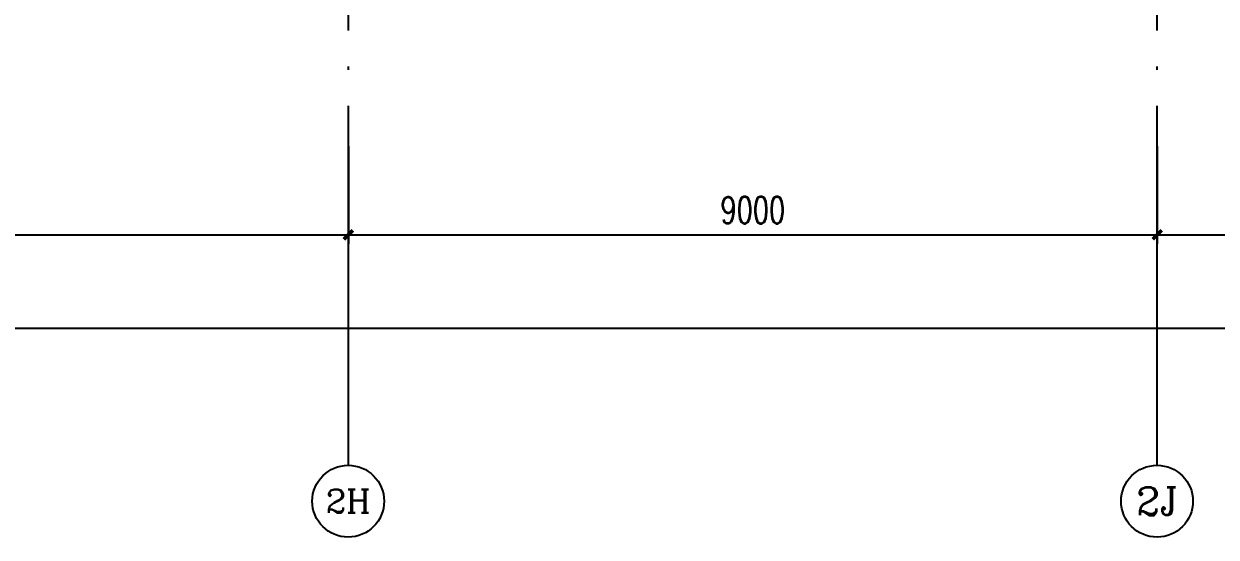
# Model space of a CAD drawing. Extents: x -4210259 to 293730, y -7499 to 868879.
# Drawn here: x -843170 to -829903, y 511087 to 516800 of the extents above; entities that cross this region are included whole.
import ezdxf
from ezdxf.enums import TextEntityAlignment as Align

# ---------------------------------------------------------------- set-up
doc = ezdxf.new("R2010")
doc.units = 0
doc.header["$LTSCALE"] = 1000
doc.header["$MEASUREMENT"] = 0
doc.linetypes.add('DOTE', pattern=[2.42, 2, -0.2, 0.02, -0.2])
doc.layers.get('Defpoints').update_dxf_attribs({"color": 210})
for name, color, linetype in [('A-AXIS-D', 1, 'Continuous'), ('A-AXIS-DOTE', 14, 'DOTE'), ('PUB_TEXT', 7, 'Continuous')]:
    doc.layers.add(name, color=color, linetype=linetype)
doc.styles.add('_TCH_AXIS', font='COMPLEX', dxfattribs={"bigfont": 'GBCBIG'})
doc.styles.add('_TCH_DIM_T3', font='SIMPLEX', dxfattribs={"width": 0.705882, "bigfont": 'GBCBIG'})
doc.dimstyles.new('_TCH_ARCH&&100', dxfattribs={"dimtxt": 297.5, "dimasz": 100, "dimexe": 100, "dimexo": 100, "dimgap": 126.25, "dimtad": 1, "dimdec": 0, "dimzin": 0, "dimdsep": 46, "dimtxsty": '_TCH_DIM_T3', "dimblk": 'ARCHTICK', "dimcen": 0.09, "dimclrt": 7, "dimazin": 2, "dimtfac": 1, "dimtdec": 0, "dimtix": 1, "dimtmove": 2, "dimatfit": 3, "dimfxl": 0, "dimtolj": 1, "dimtzin": 0, "dimarcsym": 0})

# ---------------------------------------------------------------- blocks, each defined once
blk = doc.blocks.new('_ArchTick')
at = {"color": 0, "linetype": 'ByBlock', "const_width": 0.4}
blk.add_lwpolyline([(-0.5, -0.5), (0.5, 0.5)], dxfattribs=at)
blk = doc.blocks.new('*D769')
at = {"layer": 'A-AXIS-D', "color": 0, "lineweight": -2}
for p, q in [((-903359, 515440), (-903359, 513313)), ((-745359, 515440), (-745359, 513313)), ((-903359, 513413), (-745359, 513413))]:
    blk.add_line(p, q, dxfattribs=at)
at = {"layer": 'Defpoints', "color": 0}
for p in [(-903359, 515540), (-745359, 515540), (-745359, 513413)]:
    blk.add_point(p, dxfattribs=at)
at = {"layer": 'A-AXIS-D', "color": 0, "lineweight": -2, "xscale": 100, "yscale": 100, "zscale": 100, "rotation": 180}
blk.add_blockref('_ArchTick', (-903359, 513413), dxfattribs=at)
at = {"layer": 'A-AXIS-D', "color": 0, "lineweight": -2, "xscale": 100, "yscale": 100, "zscale": 100}
blk.add_blockref('_ArchTick', (-745359, 513413), dxfattribs=at)
at = {"layer": 'A-AXIS-D', "color": 7, "insert": (-824359, 513688), "char_height": 297.5, "attachment_point": 5, "style": '_TCH_DIM_T3'}
blk.add_mtext('\\A1;158000', dxfattribs=at)
blk = doc.blocks.new('*D1041')
at = {"layer": 'A-AXIS-D', "color": 0, "lineweight": -2}
for p, q in [((-830559, 515440), (-830559, 514353)), ((-821559, 515440), (-821559, 514353)), ((-830559, 514453), (-821559, 514453))]:
    blk.add_line(p, q, dxfattribs=at)
at = {"layer": 'Defpoints', "color": 0}
for p in [(-830559, 515540), (-821559, 515540), (-821559, 514453)]:
    blk.add_point(p, dxfattribs=at)
at = {"layer": 'A-AXIS-D', "color": 0, "lineweight": -2, "xscale": 100, "yscale": 100, "zscale": 100, "rotation": 180}
blk.add_blockref('_ArchTick', (-830559, 514453), dxfattribs=at)
at = {"layer": 'A-AXIS-D', "color": 0, "lineweight": -2, "xscale": 100, "yscale": 100, "zscale": 100}
blk.add_blockref('_ArchTick', (-821559, 514453), dxfattribs=at)
at = {"layer": 'A-AXIS-D', "color": 7, "insert": (-826059, 514728), "char_height": 297.5, "attachment_point": 5, "style": '_TCH_DIM_T3'}
blk.add_mtext('\\A1;9000', dxfattribs=at)
blk = doc.blocks.new('*D1042')
at = {"layer": 'A-AXIS-D', "color": 0, "lineweight": -2}
for p, q in [((-839559, 515440), (-839559, 514353)), ((-830559, 515440), (-830559, 514353)), ((-839559, 514453), (-830559, 514453))]:
    blk.add_line(p, q, dxfattribs=at)
at = {"layer": 'Defpoints', "color": 0}
for p in [(-839559, 515540), (-830559, 515540), (-830559, 514453)]:
    blk.add_point(p, dxfattribs=at)
at = {"layer": 'A-AXIS-D', "color": 0, "lineweight": -2, "xscale": 100, "yscale": 100, "zscale": 100, "rotation": 180}
blk.add_blockref('_ArchTick', (-839559, 514453), dxfattribs=at)
at = {"layer": 'A-AXIS-D', "color": 0, "lineweight": -2, "xscale": 100, "yscale": 100, "zscale": 100}
blk.add_blockref('_ArchTick', (-830559, 514453), dxfattribs=at)
at = {"layer": 'A-AXIS-D', "color": 7, "insert": (-835059, 514728), "char_height": 297.5, "attachment_point": 5, "style": '_TCH_DIM_T3'}
blk.add_mtext('\\A1;9000', dxfattribs=at)
blk = doc.blocks.new('*D1043')
at = {"layer": 'A-AXIS-D', "color": 0, "lineweight": -2}
for p, q in [((-848559, 515440), (-848559, 514353)), ((-839559, 515440), (-839559, 514353)), ((-848559, 514453), (-839559, 514453))]:
    blk.add_line(p, q, dxfattribs=at)
at = {"layer": 'Defpoints', "color": 0}
for p in [(-848559, 515540), (-839559, 515540), (-839559, 514453)]:
    blk.add_point(p, dxfattribs=at)
at = {"layer": 'A-AXIS-D', "color": 0, "lineweight": -2, "xscale": 100, "yscale": 100, "zscale": 100, "rotation": 180}
blk.add_blockref('_ArchTick', (-848559, 514453), dxfattribs=at)
at = {"layer": 'A-AXIS-D', "color": 0, "lineweight": -2, "xscale": 100, "yscale": 100, "zscale": 100}
blk.add_blockref('_ArchTick', (-839559, 514453), dxfattribs=at)
at = {"layer": 'A-AXIS-D', "color": 7, "insert": (-844059, 514728), "char_height": 297.5, "attachment_point": 5, "style": '_TCH_DIM_T3'}
blk.add_mtext('\\A1;9000', dxfattribs=at)

msp = doc.modelspace()

# ---------------------------------------------------------------- linework, layer by layer
at = {"layer": 'A-AXIS-D'}
for centre in [(-839560.9, 511487.5), (-830560.9, 511487.5)]:
    msp.add_circle(centre, 400, dxfattribs=at)
at = {"layer": 'A-AXIS-DOTE', "ltscale": 2}
for p, q in [((-839559.3, 511887.5), (-839559.3, 538485.1)), ((-830559.3, 511887.5), (-830559.3, 538485.1))]:
    msp.add_line(p, q, dxfattribs=at)

# ---------------------------------------------------------------- texts
at = {"layer": 'PUB_TEXT', "style": '_TCH_AXIS'}
for s, height, p, p2 in [('2H', 260.31, (-839808.8, 511357.3), (-839313, 511357.3)), ('2J', 314.07, (-830792.7, 511330.4), (-830329.1, 511330.4))]:
    msp.add_text(s, height=height, dxfattribs=at).set_placement(p, p2, align=Align.FIT)

# ---------------------------------------------------------------- dimensions: what is measured, and where the dimension line sits
at = {"layer": 'A-AXIS-D'}
for base, p1, p2, picture, middle in [((-745359.3, 513413.4), (-903359.3, 515540), (-745359.3, 515540), '*D769', (-824359.3, 513688.4)), ((-839559.3, 514453.4), (-848559.3, 515540), (-839559.3, 515540), '*D1043', (-844059.3, 514728.4)), ((-830559.3, 514453.4), (-839559.3, 515540), (-830559.3, 515540), '*D1042', (-835059.3, 514728.4)), ((-821559.3, 514453.4), (-830559.3, 515540), (-821559.3, 515540), '*D1041', (-826059.3, 514728.4))]:
    dim = msp.add_linear_dim(base=base, p1=p1, p2=p2, angle=0, dimstyle='_TCH_ARCH&&100', override={"dimgap": 0}, dxfattribs=at)
    dim.commit()
    dim.dimension.update_dxf_attribs({"geometry": picture, "text_midpoint": middle, "dimtype": 129})

doc.saveas('drawing.dxf')
